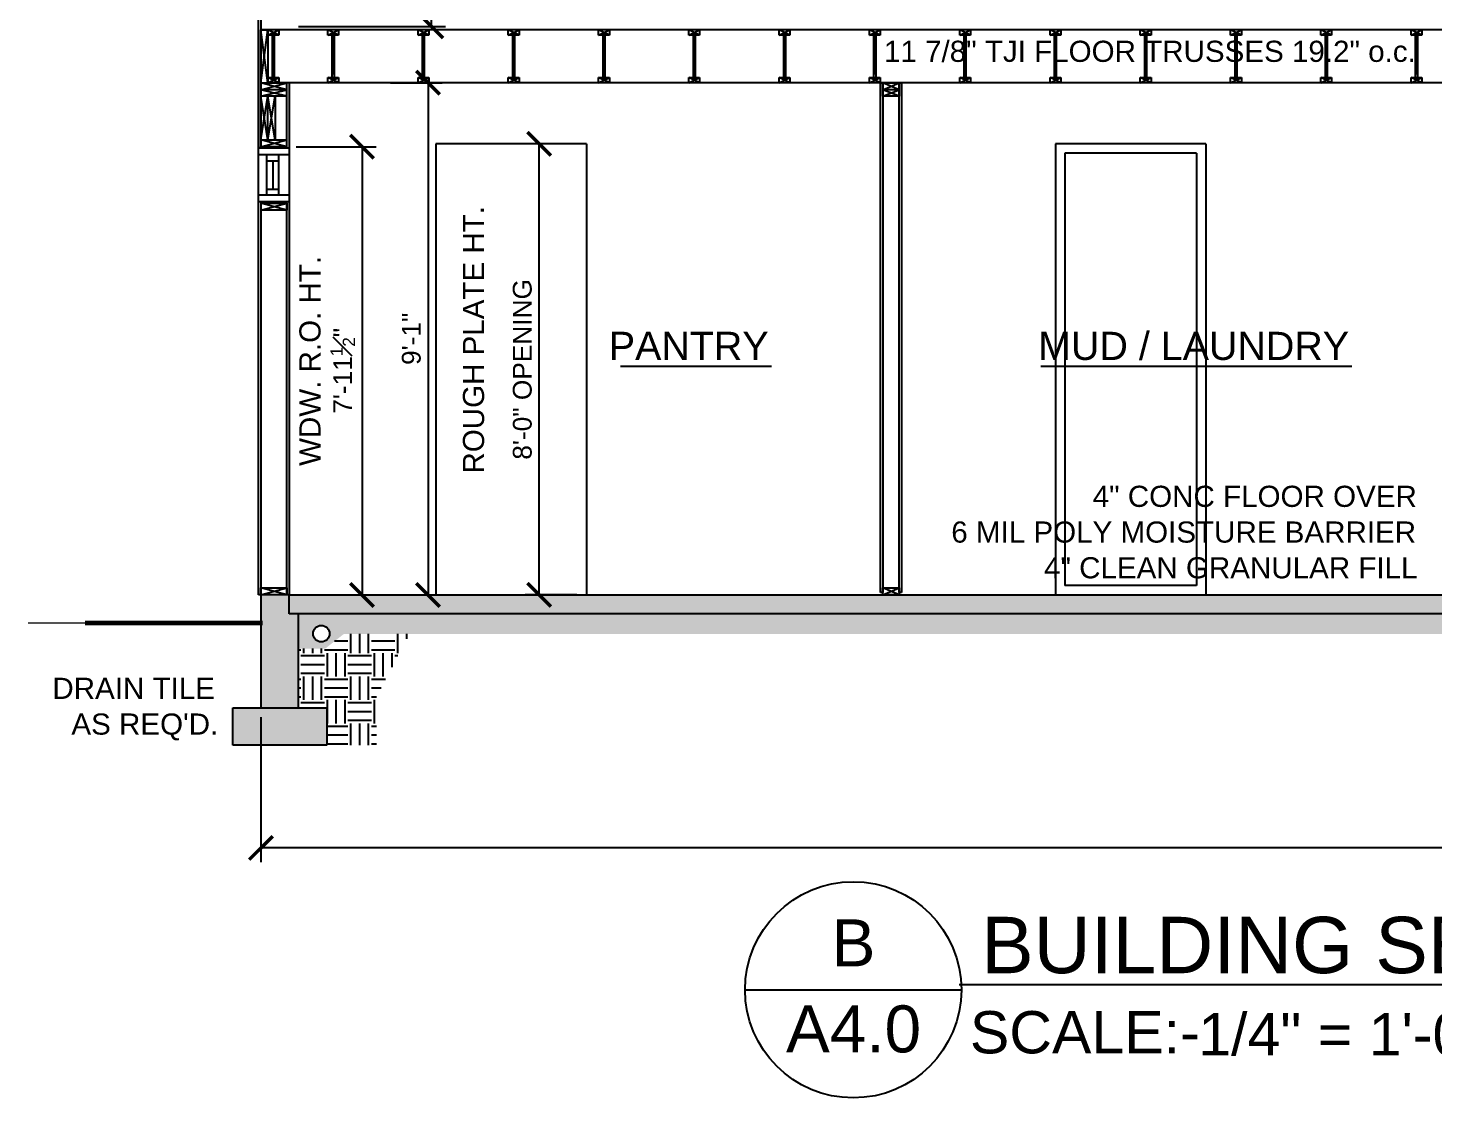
# Model space of a CAD drawing. Header units: inches. Extents: x -28708 to -16583, y 64755 to 66587.
# Drawn here: x -19262.2 to -18963.3, y 64755.3 to 64983 of the extents above; entities that cross this region are included whole.
import ezdxf
from ezdxf.enums import TextEntityAlignment as Align

# ---------------------------------------------------------------- set-up
doc = ezdxf.new("R2010")
doc.units = ezdxf.units.IN
doc.header["$LTSCALE"] = 20
doc.header["$MEASUREMENT"] = 0
doc.linetypes.add('HIDDEN', pattern=[0.375, 0.25, -0.125])
doc.linetypes.add('Solid', pattern=[0])
for name, color, linetype in [('BLOCKING', 2, 'Continuous'), ('BYOTHERS', 1, 'Continuous'), ('CALLOUTS', 4, 'Continuous'), ('DIM', 2, 'Continuous'), ('DOOR', 3, 'Continuous'), ('FOOTING', 5, 'Continuous'), ('GRADE LEVEL', 7, 'Continuous'), ('HATCH', 9, 'Continuous'), ('OPENINGS', 1, 'HIDDEN'), ('SLAB', 5, 'Continuous'), ('STEEL BEAMS', 5, 'Continuous'), ('TEXT', 3, 'Continuous'), ('WALL SECTION', 5, 'Continuous'), ('WINDOW', 2, 'Continuous')]:
    doc.layers.add(name, color=color, linetype=linetype)
doc.layers.add('SPSHAPE_OUTLINE', color=7, linetype='Continuous', lineweight=0)
doc.styles.add('0.25 INCH', font='arial.ttf', dxfattribs={"height": 4})
doc.styles.add('Arial', font='arial.ttf')
doc.dimstyles.new('0.25 INCH', dxfattribs={"dimtxt": 4, "dimasz": 5, "dimexe": 3, "dimexo": 2, "dimgap": 1.5, "dimtad": 1, "dimdec": 3, "dimzin": 3, "dimdsep": 46, "dimlunit": 4, "dimtxsty": '0.25 INCH', "dimblk": 'ARCHTICK', "dimcen": 0.09, "dimclrd": 95, "dimclre": 8, "dimclrt": 30, "dimadec": 0, "dimazin": 0, "dimtfac": 0.65, "dimtdec": 3, "dimtofl": 0, "dimtmove": 2, "dimatfit": 3, "dimfxl": 0.18, "dimfrac": 1, "dimtolj": 1, "dimtzin": 0, "dimlwd": -1, "dimlwe": -1, "dimarcsym": 0})
pattern_1 = [(5, (282.15, 0), (4.6280708, -5.51552), [0.75, -8.25]), (310, (282.15, 0), (4.3376815, 6.2999217), [0.6, -6.6]), (55.451445, (282.5354, -0.4596), (8.9657522, 0.7844017), [0.6374019, -7.0114211]), (1.1842, (283.564, 1.414), (6.3761377, -8.71693), [1.125, -12.375]), (51.635645, (284.095, 0.688), (13.4971167, 0.2790008), [0.9561029, -10.51713]), (306.1842, (283.564, 1.414), (13.4971167, 0.2790007), [0.9, -9.9]), (336, (283.9175, 0.3536), (1.37382476, -7.0677157), [0.75, -8.25]), (281, (283.9175, 0.3536), (6.84808435, 3.4070859), [0.6, -6.6]), (26.451445, (284.032, -0.2354), (8.2219091, -3.6606297), [0.6374019, -7.0114211]), (352.5, (282.1498, 0), (2.43989818, 2.26793185), [0, -6.52, 0, -6.7, 0, -6.625]), (322.5, (282.1498, 0), (4.6490945, 0.92872942), [0, -3.82, 0, -6.37, 0, -2.525]), (282.5, (280.573, 1.5768), (3.61520762, -3.93418167), [0, -2.5, 0, -7.8, 0, -10.35]), (272.5, (279.866, 2.284), (4.83159807, -3.41589983), [0, -3.25, 0, -5.18, 0, -7.35])]

# ---------------------------------------------------------------- blocks, each defined once
blk = doc.blocks.new('_ArchTick')
at = {"color": 0, "linetype": 'ByBlock', "const_width": 0.15}
blk.add_lwpolyline([(-0.5, -0.5), (0.5, 0.5)], dxfattribs=at)
blk = doc.blocks.new('*D616')
at = {"layer": 'DEFPOINTS', "color": 0, "linetype": 'ByBlock', "lineweight": -2, "transparency": 16777216}
for p in [(-19206.72, 65080.37), (-19176.45, 65080.37), (-19206.72, 64983.37)]:
    blk.add_point(p, dxfattribs=at)
at = {"layer": 'DIM', "color": 8, "transparency": 16777216}
for p, q in [((-19204.72, 65080.37), (-19173.45, 65080.37)), ((-19204.72, 64983.37), (-19173.45, 64983.37))]:
    blk.add_line(p, q, dxfattribs=at)
at = {"layer": 'DIM', "color": 95, "transparency": 16777216}
blk.add_line((-19176.45, 64983.37), (-19176.45, 65080.37), dxfattribs=at)
at = {"layer": 'DIM', "color": 95, "linetype": 'ByBlock', "transparency": 16777216, "xscale": 5, "yscale": 5, "zscale": 5}
for p, rotation in [((-19176.45, 65080.37), 90), ((-19176.45, 64983.37), 270)]:
    blk.add_blockref('_ArchTick', p, dxfattribs=dict(at, rotation=rotation))
at = {"layer": 'DIM', "color": 30, "linetype": 'ByBlock', "lineweight": -2, "transparency": 16777216, "insert": (-19179.99, 65031.87), "char_height": 4, "attachment_point": 5, "rotation": 90, "style": '0.25 INCH'}
blk.add_mtext('\\A1;8\'-1"', dxfattribs=at)
blk = doc.blocks.new('*D617')
at = {"layer": 'DEFPOINTS', "color": 0, "linetype": 'ByBlock', "lineweight": -2, "transparency": 16777216}
for p in [(-19187.14, 64971.37), (-19187.14, 64862.37), (-19177.18, 64862.37)]:
    blk.add_point(p, dxfattribs=at)
at = {"layer": 'DIM', "color": 8, "transparency": 16777216}
for p, q in [((-19185.14, 64971.37), (-19174.18, 64971.37)), ((-19185.14, 64862.37), (-19174.18, 64862.37))]:
    blk.add_line(p, q, dxfattribs=at)
at = {"layer": 'DIM', "color": 95, "transparency": 16777216}
blk.add_line((-19177.18, 64971.37), (-19177.18, 64862.37), dxfattribs=at)
at = {"layer": 'DIM', "color": 95, "linetype": 'ByBlock', "transparency": 16777216, "xscale": 5, "yscale": 5, "zscale": 5}
for p, rotation in [((-19177.18, 64971.37), 90), ((-19177.18, 64862.37), 270)]:
    blk.add_blockref('_ArchTick', p, dxfattribs=dict(at, rotation=rotation))
at = {"layer": 'DIM', "color": 30, "linetype": 'ByBlock', "lineweight": -2, "transparency": 16777216, "insert": (-19180.72, 64916.87), "char_height": 4, "attachment_point": 5, "rotation": 90, "style": '0.25 INCH'}
blk.add_mtext('\\A1;9\'-1"', dxfattribs=at)
blk = doc.blocks.new('*D618')
at = {"layer": 'DEFPOINTS', "color": 0, "linetype": 'ByBlock', "lineweight": -2, "transparency": 16777216}
for p in [(-19207.22, 64957.75), (-19207.22, 64862.37), (-19191.21, 64862.37)]:
    blk.add_point(p, dxfattribs=at)
at = {"layer": 'DIM', "color": 8, "transparency": 16777216}
for p, q in [((-19205.22, 64957.75), (-19188.21, 64957.75)), ((-19205.22, 64862.37), (-19188.21, 64862.37))]:
    blk.add_line(p, q, dxfattribs=at)
at = {"layer": 'DIM', "color": 95, "transparency": 16777216}
blk.add_line((-19191.21, 64957.75), (-19191.21, 64862.37), dxfattribs=at)
at = {"layer": 'DIM', "color": 95, "linetype": 'ByBlock', "transparency": 16777216, "xscale": 5, "yscale": 5, "zscale": 5}
for p, rotation in [((-19191.21, 64957.75), 90), ((-19191.21, 64862.37), 270)]:
    blk.add_blockref('_ArchTick', p, dxfattribs=dict(at, rotation=rotation))
at = {"layer": 'DIM', "color": 30, "linetype": 'ByBlock', "lineweight": -2, "transparency": 16777216, "insert": (-19195.32, 64910.06), "char_height": 4, "attachment_point": 5, "rotation": 90, "style": '0.25 INCH'}
blk.add_mtext('\\A1;7\'-11{\\H0.65x;\\S1#2;}"', dxfattribs=at)
blk = doc.blocks.new('*D625')
at = {"layer": 'DEFPOINTS', "color": 0, "linetype": 'ByBlock', "lineweight": -2, "transparency": 16777216}
for p in [(-19212.72, 64838.37), (-18618.72, 64838.37), (-19212.72, 64808.52)]:
    blk.add_point(p, dxfattribs=at)
at = {"layer": 'DIM', "color": 8, "transparency": 16777216}
for p, q in [((-19212.72, 64836.37), (-19212.72, 64805.52)), ((-18618.72, 64836.37), (-18618.72, 64805.52))]:
    blk.add_line(p, q, dxfattribs=at)
at = {"layer": 'DIM', "color": 95, "transparency": 16777216}
blk.add_line((-18618.72, 64808.52), (-19212.72, 64808.52), dxfattribs=at)
at = {"layer": 'DIM', "color": 95, "linetype": 'ByBlock', "transparency": 16777216, "xscale": 5, "yscale": 5, "zscale": 5, "rotation": 180}
blk.add_blockref('_ArchTick', (-19212.72, 64808.52), dxfattribs=at)
at = {"layer": 'DIM', "color": 95, "linetype": 'ByBlock', "transparency": 16777216, "xscale": 5, "yscale": 5, "zscale": 5}
blk.add_blockref('_ArchTick', (-18618.72, 64808.52), dxfattribs=at)
at = {"layer": 'DIM', "color": 30, "linetype": 'ByBlock', "lineweight": -2, "transparency": 16777216, "insert": (-18915.72, 64812.07), "char_height": 4, "attachment_point": 5, "style": '0.25 INCH'}
blk.add_mtext('\\A1;49\'-6"', dxfattribs=at)
blk = doc.blocks.new('0.25 CALLOUT')
blk.add_line((-20.69, -1.02), (25.31, -1.02))
blk.add_circle((2.31, -1.02), 23)
at = {"ltscale": 24, "insert": (27.12, -5.55), "char_height": 9, "attachment_point": 1, "line_spacing_factor": 0.85, "style": '0.25 INCH'}
blk.add_mtext('SCALE:-', dxfattribs=at)
at = {"style": '0.25 INCH'}
for tag, p, height in [('SEC.NO', (-9.66, 2.73), 9), ('DWG.TITLE', (20.15, 1.93), 7.5), ('SH.NO', (-10.52, -14.66), 9), ('SCALE', (93.69, -12.79), 9)]:
    blk.add_attdef(tag, p, '', height=height, dxfattribs=at)
blk = doc.blocks.new('*D671')
at = {"layer": 'DEFPOINTS', "color": 0, "linetype": 'ByBlock', "lineweight": -2, "transparency": 16777216}
for p in [(-19153.54, 64958.37), (-19143.5, 64958.37), (-19143.5, 64862.37)]:
    blk.add_point(p, dxfattribs=at)
at = {"layer": 'DIM', "color": 8, "transparency": 16777216}
for p, q in [((-19145.5, 64958.37), (-19156.54, 64958.37)), ((-19145.5, 64862.37), (-19156.54, 64862.37))]:
    blk.add_line(p, q, dxfattribs=at)
at = {"layer": 'DIM', "color": 95, "transparency": 16777216}
blk.add_line((-19153.54, 64862.37), (-19153.54, 64958.37), dxfattribs=at)
at = {"layer": 'DIM', "color": 95, "linetype": 'ByBlock', "transparency": 16777216, "xscale": 5, "yscale": 5, "zscale": 5}
for p, rotation in [((-19153.54, 64958.37), 90), ((-19153.54, 64862.37), 270)]:
    blk.add_blockref('_ArchTick', p, dxfattribs=dict(at, rotation=rotation))
at = {"layer": 'DIM', "color": 30, "linetype": 'ByBlock', "lineweight": -2, "transparency": 16777216, "insert": (-19157.11, 64910.37), "char_height": 4, "attachment_point": 5, "rotation": 90, "style": '0.25 INCH'}
blk.add_mtext('\\A1;8\'-0" OPENING', dxfattribs=at)

msp = doc.modelspace()

# ---------------------------------------------------------------- hatches: boundary and pattern name
at = {"layer": 'HATCH', "linetype": 'ByBlock', "lineweight": -2}
h = msp.add_hatch(dxfattribs=at)
h.set_pattern_fill('AR-CONC', color=256, angle=315)
h.set_pattern_definition(pattern_1)
h.paths.add_polyline_path([(-18626.7162, 64858.3704), (-18624.7162, 64858.3704), (-18624.7162, 64862.3704), (-18624.2162, 64862.3704), (-18618.7162, 64862.3704), (-18618.7162, 64838.3704), (-18626.7162, 64838.3704)])
h.paths.add_polyline_path([(-18632.7162, 64838.3704), (-18612.7162, 64838.3704), (-18612.7162, 64830.3704), (-18632.7162, 64830.3704)])
h.paths.add_polyline_path([(-19218.7162, 64838.3704), (-19204.7162, 64838.3704), (-19198.7162, 64838.3704), (-19198.7162, 64830.3704), (-19218.7162, 64830.3704)])
h.paths.add_polyline_path([(-19212.7162, 64862.3704), (-19207.2162, 64862.3704), (-19207.216, 64862.3704), (-19206.7162, 64862.3709), (-19206.7162, 64858.8202), (-19206.7162, 64858.3704), (-19204.7162, 64858.3704), (-19204.7162, 64838.3704), (-19212.7162, 64838.3704)])
h = msp.add_hatch(dxfattribs=at)
h.set_pattern_fill('AR-CONC', color=256, angle=315)
h.set_pattern_definition(pattern_1)
h.paths.add_polyline_path([(-19206.7162, 64862.3704), (-18624.7162, 64862.3704), (-18624.7162, 64858.8202), (-18624.7162, 64858.3704), (-18626.7162, 64858.3704), (-19206.7162, 64858.3704)])
h = msp.add_hatch(dxfattribs=at)
h.set_pattern_fill('STONES', color=256, scale=5, angle=90)
h.set_pattern_definition([(90, (282.15, 3.5), (-5, 3e-16), [0.25, -0.75, 0.25, -3.75]), (90, (281.65, 4.75), (-5, 3e-16), [0.25, -4.75]), (90, (281.15, 2.25), (-5, 3e-16), [0.5, -4.5]), (90, (280.9, 1), (-5, 3e-16), [0.75, -4.25]), (90, (280.65, 3.5), (-5, 3e-16), [0.5, -0.5, 0.75, -3.25]), (90, (279.9, 3.25), (-5, 3e-16), [0.75, -4.25]), (90, (279.65, 2), (-5, 3e-16), [0.75, -1.75, 0.75, -1.75]), (90, (278.9, 1), (-5, 3e-16), [0.75, -0.25, 0.25, -3.75]), (90, (278.4, 4.25), (-5, 3e-16), [0.25, -4.75]), (90, (277.9, 3.25), (-5, 3e-16), [0.5, -4.5]), (180, (277.65, 3e-16), (-6e-16, -5), [0.5, -4.5]), (180, (281.15, 0.5), (-6e-16, -5), [0.25, -0.5, 0.75, -3.5]), (180, (280.65, 1.75), (-6e-16, -5), [1, -0.25, 0.25, -3.5]), (180, (279.4, 2.5), (-6e-16, -5), [0.75, -4.25]), (180, (281.65, 2.75), (-6e-16, -5), [0.5, -4.5]), (180, (277.65, 3), (-6e-16, -5), [0.5, -4.5]), (180, (280.65, 3.25), (-6e-16, -5), [0.5, -2.5, 0.25, -1.75]), (180, (278.15, 4), (-6e-16, -5), [0.25, -0.25, 0.25, -4.25]), (180, (280.4, 4.25), (-6e-16, -5), [0.5, -0.75, 0.5, -3.25]), (180, (281.65, 4.5), (-6e-16, -5), [0.5, -4.5]), (135, (281.6498, 0.25), (-5, 3e-16), [0.707105, -1.4142135, 1.06066, -3.88908931]), (135, (281.6498, 3e-17), (-5, 3e-16), [0.70710678, -6.36396103]), (135, (281.1498, 2.75), (-5, 3e-16), [0.70710678, -6.36396103]), (135, (278.6498, 2.25), (-5, 3e-16), [0.70710678, -6.36396103]), (135, (281.1498, 4.5), (-5, 3e-16), [0.70710678, -6.36396103]), (135, (280.6498, 0.25), (-5, 3e-16), [0.3535534, -6.71751442]), (135, (279.1498, 0.75), (-5, 3e-16), [0.3535534, -6.71751442]), (135, (280.8998, 1.25), (-5, 3e-16), [0.3535534, -6.71751442]), (135, (279.1498, 1.75), (-5, 3e-16), [0.3535534, -6.71751442]), (135, (280.1498, 3.25), (-5, 3e-16), [0.3535534, -6.71751442]), (135, (277.3998, 3.25), (-5, 3e-16), [0.3535534, -6.71751442]), (135, (277.8998, 3.75), (-5, 3e-16), [0.3535534, -6.71751442]), (135, (280.6498, 4), (-5, 3e-16), [0.3535534, -6.71751442]), (135, (281.8998, 4.25), (-5, 3e-16), [0.3535534, -6.71751442]), (135, (279.8998, 4.25), (-5, 3e-16), [0.3535534, -6.71751442]), (135, (277.3998, 4.25), (-5, 3e-16), [0.3535534, -6.71751442]), (135, (278.3998, 4.5), (-5, 3e-16), [0.3535534, -6.71751442]), (225, (277.8998, 3.5), (-9e-16, -5), [0.3535534, -6.71751442]), (225, (277.3998, 4), (-9e-16, -5), [0.3535534, -6.71751442]), (225, (278.3998, 4.25), (-9e-16, -5), [0.3535534, -6.71751442]), (225, (277.3998, 5), (-9e-16, -5), [0.3535534, -6.71751442]), (225, (279.1498, 2.5), (-9e-16, -5), [0.3535534, -6.71751442]), (225, (279.6498, 2), (-9e-16, -5), [0.3535534, -6.71751442]), (225, (280.8998, 0.5), (-9e-16, -5), [0.3535534, -6.71751442]), (225, (280.8998, 1), (-9e-16, -5), [0.3535534, -6.71751442]), (225, (279.1498, 1.5), (-9e-16, -5), [0.3535534, -6.71751442]), (225, (279.8998, 0.5), (-9e-16, -5), [0.3535534, -6.71751442]), (225, (280.6498, 3.5), (-9e-16, -5), [0.3535534, -6.71751442]), (225, (280.1498, 4.25), (-9e-16, -5), [0.3535534, -6.71751442]), (225, (281.1498, 4.5), (-9e-16, -5), [0.3535534, -6.71751442]), (225, (280.6498, 4.5), (-9e-16, -5), [0.3535534, -6.71751442]), (225, (281.6498, 4.75), (-9e-16, -5), [0.3535534, -6.71751442]), (225, (278.6498, 0.75), (-9e-16, -5), [0.70710678, -6.36396103]), (225, (280.1498, 3.25), (-9e-16, -5), [0.70710678, -6.36396103]), (225, (281.8998, 3), (-9e-16, -5), [1.76776695, -5.30330086]), (116.5650512, (279.6498, 2e-16), (-2e-09, 5), [0.559, -10.6213399]), (116.5650512, (281.1498, 0.75), (-2e-09, 5), [0.559, -10.6213399]), (116.5650512, (278.8998, 1.75), (-2e-09, 5), [0.559, -10.6213399]), (116.5650512, (282.1498, 3.75), (-2e-09, 5), [0.559, -10.6213399]), (116.5650512, (280.8998, 3), (-2e-09, 5), [0.559, -10.6213399]), (116.5650512, (279.8998, 3.5), (-2e-09, 5), [0.559, -10.6213399]), (116.5650512, (278.1498, 2.75), (-2e-09, 5), [0.559, -10.6213399]), (116.5650512, (278.3998, 4.5), (-2e-09, 5), [0.559, -10.6213399]), (153.4349488, (279.6498, 0.5), (-5, 2e-09), [0.559, -10.6213399]), (153.4349488, (279.3998, 0.5), (-5, 2e-09), [0.559, -10.6213399]), (153.4349488, (278.6498, 2.5), (-5, 2e-09), [1.118, -10.0623399]), (153.4349488, (278.8998, 4.25), (-5, 2e-09), [0.559, -10.6213399]), (153.4349488, (279.6498, 4), (-5, 2e-09), [0.559, -10.6213399]), (153.4349488, (280.6498, 1.5), (-5, 2e-09), [0.559, -10.6213399]), (153.4349488, (277.8998, 4), (-5, 2e-09), [0.559, -10.6213399]), (153.4349488, (278.1498, 4.75), (-5, 2e-09), [0.559, -10.6213399]), (206.5650512, (278.1498, 0.25), (-5, -2e-09), [0.559, -10.6213399]), (206.5650512, (282.1498, 3), (-5, -2e-09), [0.559, -10.6213399]), (206.5650512, (278.8998, 0.75), (-5, -2e-09), [0.559, -10.6213399]), (206.5650512, (279.3998, 4.5), (-5, -2e-09), [0.559, -10.6213399]), (206.5650512, (279.6498, 2.75), (-5, -2e-09), [0.559, -10.6213399]), (206.5650512, (278.6498, 4.25), (-5, -2e-09), [0.559, -10.6213399]), (206.5650512, (279.6498, 1.75), (-5, -2e-09), [0.559, -10.6213399]), (206.5650512, (280.6498, 0.75), (-5, -2e-09), [0.559, -10.6213399]), (243.4349488, (278.3998, 0.5), (-2e-09, -5), [0.559, -10.6213399]), (243.4349488, (281.1498, 2.25), (-2e-09, -5), [0.559, -10.6213399]), (243.4349488, (278.8998, 1.25), (-2e-09, -5), [0.559, -10.6213399]), (243.4349488, (280.8998, 4.25), (-2e-09, -5), [0.559, -10.6213399]), (243.4349488, (282.1498, 3.5), (-2e-09, -5), [0.559, -10.6213399]), (243.4349488, (278.1498, 4), (-2e-09, -5), [0.559, -10.6213399]), (243.4349488, (279.8998, 3.25), (-2e-09, -5), [0.559, -10.6213399]), (243.4349488, (278.3998, 0.5), (-2e-09, -5), [0.559, -10.6213399]), (243.4349488, (279.6498, 5), (-2e-09, -5), [0.559, -10.6213399]), (333.4349488, (281.6498, 0.25), (5, -2e-09), [0.559, -10.6213399])])
h.paths.add_polyline_path([(-19204.7162, 64858.3704), (-18626.7162, 64858.3704), (-18626.7162, 64850.947), (-18632.3932, 64850.947), (-18636.3565, 64854.0574), (-19195.0759, 64854.0574), (-19199.0392, 64850.947), (-19204.7162, 64850.947)])
h.paths.add_polyline_path([(-18629.8102, 64854.1204, 1), (-18633.3102, 64854.1204, 1)], flags=16)
h.paths.add_polyline_path([(-19201.6222, 64854.1204, 1), (-19198.1222, 64854.1204, 1)], flags=16)
h = msp.add_hatch(dxfattribs=at)
h.set_pattern_fill('EARTH', color=256, scale=20, angle=90)
h.set_pattern_definition([(90, (330.1626, 0), (-5, 5), [5, -5]), (90, (328.2876, 1e-16), (-5, 5), [5, -5]), (90, (326.4126, 2e-16), (-5, 5), [5, -5]), (180, (325.7876, 0.625), (-5, -5), [5, -5]), (180, (325.7876, 2.5), (-5, -5), [5, -5]), (180, (325.7876, 4.375), (-5, -5), [5, -5])])
h.paths.add_polyline_path([(-19181.1762, 64854.0574), (-19195.0759, 64854.0574), (-19199.0392, 64850.947), (-19204.7162, 64850.947), (-19204.7162, 64838.3704), (-19198.7162, 64838.3704), (-19198.7162, 64830.3704), (-19188.1371, 64830.3704), (-19188.1371, 64840.6366)])

# ---------------------------------------------------------------- linework, layer by layer
at = {"layer": 'BLOCKING', "linetype": 'Solid'}
for p, q in [((-19212.716, 64971.3704), (-19212.716, 64982.6204)), ((-19212.716, 64982.6204), (-19211.216, 64982.6204)), ((-19211.216, 64971.3704), (-19212.716, 64982.6204)), ((-19212.716, 64971.3704), (-19211.216, 64982.6204)), ((-19211.216, 64982.6204), (-19211.216, 64971.3704)), ((-19212.7162, 64957.7454), (-19212.7162, 64971.3704)), ((-19207.2162, 64969.8704), (-19212.7162, 64971.3704)), ((-19212.7162, 64971.3704), (-19207.2162, 64971.3704)), ((-19212.7162, 64969.8704), (-19207.2162, 64971.3704)), ((-19207.2162, 64957.4954), (-19207.2162, 64971.3704)), ((-19206.7162, 64971.3704), (-19206.7162, 64957.4954)), ((-19080.9662, 64971.3704), (-19076.4662, 64971.3704)), ((-19080.4662, 64968.4954), (-19080.4662, 64971.3704)), ((-19076.9662, 64969.8704), (-19080.4662, 64971.3704)), ((-19080.4662, 64969.8704), (-19076.9662, 64971.3704)), ((-19076.9662, 64971.3704), (-19076.9662, 64968.4954)), ((-19212.7162, 64968.4954), (-19207.2162, 64969.8704)), ((-19207.2162, 64968.4954), (-19212.7162, 64969.8704)), ((-19207.2162, 64969.8704), (-19212.7162, 64969.8704)), ((-19211.2162, 64959.2454), (-19212.7162, 64968.4954)), ((-19212.7162, 64959.2454), (-19211.2162, 64968.4954)), ((-19207.2162, 64968.4954), (-19212.7162, 64968.4954)), ((-19211.2162, 64959.2454), (-19211.2162, 64968.4954)), ((-19209.7162, 64959.2454), (-19211.2162, 64968.4954)), ((-19211.2162, 64959.2454), (-19209.7162, 64968.4954)), ((-19209.7162, 64968.4954), (-19209.7162, 64959.2454)), ((-19076.9662, 64968.4954), (-19080.4662, 64969.8704)), ((-19080.4662, 64968.4954), (-19076.9662, 64969.8704)), ((-19076.9662, 64969.8704), (-19080.4662, 64969.8704)), ((-19076.9662, 64968.4954), (-19080.4662, 64968.4954)), ((-19212.7162, 64959.2454), (-19207.2162, 64959.2454)), ((-19207.2162, 64957.7454), (-19212.7162, 64959.2454)), ((-19212.7162, 64957.7454), (-19207.2162, 64959.2454)), ((-19212.7162, 64957.4957), (-19213.2162, 64957.4957)), ((-19213.2162, 64957.4954), (-19206.7162, 64957.4954)), ((-19207.2162, 64957.7454), (-19212.7162, 64957.7454)), ((-19207.2162, 64944.2454), (-19212.7162, 64945.7454)), ((-19212.7162, 64944.2454), (-19207.2162, 64945.7454)), ((-19212.7162, 64945.7454), (-19212.7162, 64944.2454)), ((-19207.2162, 64944.2454), (-19212.7162, 64944.2454)), ((-19207.2162, 64945.7454), (-19207.2162, 64944.2454)), ((-19212.7162, 64862.3704), (-19212.7162, 64863.8704)), ((-19212.7162, 64863.8704), (-19207.2162, 64863.8704)), ((-19207.2162, 64862.3704), (-19212.7162, 64863.8704)), ((-19212.7162, 64862.3704), (-19207.2162, 64863.8704)), ((-19207.2162, 64863.8704), (-19207.2162, 64862.3704)), ((-19080.4662, 64862.3704), (-19080.4662, 64863.8704)), ((-19080.4662, 64863.8704), (-19076.9662, 64863.8704)), ((-19076.9662, 64862.3704), (-19080.4662, 64863.8704)), ((-19080.4662, 64862.3704), (-19076.9662, 64863.8704)), ((-19076.9662, 64863.8704), (-19076.9662, 64862.3704)), ((-19207.216, 64862.3704), (-19213.2162, 64862.3704)), ((-19076.9662, 64862.3704), (-19080.4662, 64862.3704))]:
    msp.add_line(p, q, dxfattribs=at)
at = {"layer": 'BYOTHERS', "linetype": 'Solid'}
msp.add_circle((-19199.8722, 64854.1204), 1.75, dxfattribs=at)
at = {"layer": 'DOOR', "linetype": 'ByBlock', "lineweight": -2}
for p, q in [((-19043.7475, 64958.3704), (-19043.7475, 64862.3704)), ((-19011.7475, 64958.3704), (-19043.7475, 64958.3704)), ((-19013.7475, 64956.3704), (-19041.7475, 64956.3704)), ((-19041.7475, 64956.3704), (-19041.7475, 64864.3704)), ((-19013.7475, 64956.3704), (-19013.7475, 64864.3704)), ((-19011.7475, 64958.3704), (-19011.7475, 64862.3704)), ((-19013.7475, 64864.3704), (-19041.7475, 64864.3704))]:
    msp.add_line(p, q, dxfattribs=at)
at = {"layer": 'FOOTING'}
for p, q in [((-19212.7162, 64862.3704), (-19212.7162, 64838.3704)), ((-19204.7162, 64838.3704), (-19204.7162, 64858.3704)), ((-19218.7162, 64830.3704), (-19218.7162, 64838.3704)), ((-19218.7162, 64838.3704), (-19198.7162, 64838.3704)), ((-19198.7162, 64838.3704), (-19198.7162, 64830.3704)), ((-19198.7162, 64830.3704), (-19218.7162, 64830.3704))]:
    msp.add_line(p, q, dxfattribs=at)
at = {"layer": 'GRADE LEVEL', "linetype": 'ByBlock', "lineweight": -2, "const_width": 1}
msp.add_lwpolyline([(-19250.1533, 64856.3704), (-19212.3222, 64856.3704)], dxfattribs=at)
at = {"layer": 'OPENINGS', "linetype": 'ByBlock', "lineweight": -2}
for p, q in [((-19175.4975, 64958.3704), (-19175.4975, 64862.3704)), ((-19143.4975, 64958.3704), (-19175.4975, 64958.3704)), ((-19143.4975, 64958.3704), (-19143.4975, 64862.3704))]:
    msp.add_line(p, q, dxfattribs=at)
at = {"layer": 'SLAB', "linetype": 'Solid'}
for p, q in [((-19206.7162, 64858.3704), (-19206.7162, 64862.3704)), ((-19206.7162, 64862.3704), (-18624.7162, 64862.3704)), ((-18624.7162, 64858.3704), (-19206.7162, 64858.3704))]:
    msp.add_line(p, q, dxfattribs=at)
at = {"layer": 'SPSHAPE_OUTLINE', "color": 1, "linetype": 'Solid', "true_color": 0xff0000}
for p, q in [((-19212.7162, 64982.6204), (-19212.7162, 64983.3704)), ((-19207.2162, 64971.3704), (-19206.7162, 64971.3704))]:
    msp.add_line(p, q, dxfattribs=at)
at = {"layer": 'SPSHAPE_OUTLINE', "color": 136, "linetype": 'Solid', "true_color": 0x008080}
msp.add_line((-19211.216, 64971.3704), (-19211.216, 64982.6204), dxfattribs=at)
at = {"layer": 'SPSHAPE_OUTLINE', "color": 96, "linetype": 'Solid', "true_color": 0x008000}
msp.add_line((-19212.7162, 64856.3704), (-19262.2265, 64856.3704), dxfattribs=at)
at = {"layer": 'STEEL BEAMS', "color": 4, "linetype": 'Solid'}
for p, q in [((-18878.9665, 64982.6204), (-19212.7162, 64982.6204)), ((-19211.216, 64981.4954), (-19211.216, 64982.6204)), ((-19208.9266, 64981.4954), (-19211.216, 64982.6204)), ((-19211.216, 64981.4954), (-19208.9266, 64982.6204)), ((-19208.9266, 64982.6204), (-19208.9266, 64981.4954)), ((-19198.4997, 64981.4954), (-19198.4997, 64982.6204)), ((-19196.2103, 64981.4954), (-19198.4997, 64982.6204)), ((-19198.4997, 64981.4954), (-19196.2103, 64982.6204)), ((-19196.2103, 64982.6204), (-19196.2103, 64981.4954)), ((-19179.2999, 64981.4954), (-19179.2999, 64982.6204)), ((-19177.0105, 64981.4954), (-19179.2999, 64982.6204)), ((-19179.2999, 64981.4954), (-19177.0105, 64982.6204)), ((-19177.0105, 64982.6204), (-19177.0105, 64981.4954)), ((-19160.1001, 64981.4954), (-19160.1001, 64982.6204)), ((-19157.8107, 64981.4954), (-19160.1001, 64982.6204)), ((-19160.1001, 64981.4954), (-19157.8107, 64982.6204)), ((-19157.8107, 64982.6204), (-19157.8107, 64981.4954)), ((-19140.9003, 64981.4954), (-19140.9003, 64982.6204)), ((-19138.6109, 64981.4954), (-19140.9003, 64982.6204)), ((-19140.9003, 64981.4954), (-19138.6109, 64982.6204)), ((-19138.6109, 64982.6204), (-19138.6109, 64981.4954)), ((-19121.7005, 64981.4954), (-19121.7005, 64982.6204)), ((-19119.4111, 64981.4954), (-19121.7005, 64982.6204)), ((-19121.7005, 64981.4954), (-19119.4111, 64982.6204)), ((-19119.4111, 64982.6204), (-19119.4111, 64981.4954)), ((-19102.5007, 64981.4954), (-19102.5007, 64982.6204)), ((-19100.2113, 64981.4954), (-19102.5007, 64982.6204)), ((-19102.5007, 64981.4954), (-19100.2113, 64982.6204)), ((-19100.2113, 64982.6204), (-19100.2113, 64981.4954)), ((-19083.3009, 64981.4954), (-19083.3009, 64982.6204)), ((-19081.0115, 64981.4954), (-19083.3009, 64982.6204)), ((-19083.3009, 64981.4954), (-19081.0115, 64982.6204)), ((-19081.0115, 64982.6204), (-19081.0115, 64981.4954)), ((-19064.1011, 64981.4954), (-19064.1011, 64982.6204)), ((-19061.8117, 64981.4954), (-19064.1011, 64982.6204)), ((-19064.1011, 64981.4954), (-19061.8117, 64982.6204)), ((-19061.8117, 64982.6204), (-19061.8117, 64981.4954)), ((-19044.9012, 64981.4954), (-19044.9012, 64982.6204)), ((-19042.6119, 64981.4954), (-19044.9012, 64982.6204)), ((-19044.9012, 64981.4954), (-19042.6119, 64982.6204)), ((-19042.6119, 64982.6204), (-19042.6119, 64981.4954)), ((-19025.7014, 64981.4954), (-19025.7014, 64982.6204)), ((-19023.4121, 64981.4954), (-19025.7014, 64982.6204)), ((-19025.7014, 64981.4954), (-19023.4121, 64982.6204)), ((-19023.4121, 64982.6204), (-19023.4121, 64981.4954)), ((-19006.5016, 64981.4954), (-19006.5016, 64982.6204)), ((-19004.2123, 64981.4954), (-19006.5016, 64982.6204)), ((-19006.5016, 64981.4954), (-19004.2123, 64982.6204)), ((-19004.2123, 64982.6204), (-19004.2123, 64981.4954)), ((-18987.3018, 64981.4954), (-18987.3018, 64982.6204)), ((-18985.0125, 64981.4954), (-18987.3018, 64982.6204)), ((-18987.3018, 64981.4954), (-18985.0125, 64982.6204)), ((-18985.0125, 64982.6204), (-18985.0125, 64981.4954)), ((-18968.102, 64981.4954), (-18968.102, 64982.6204)), ((-18965.8127, 64981.4954), (-18968.102, 64982.6204)), ((-18968.102, 64981.4954), (-18965.8127, 64982.6204)), ((-18965.8127, 64982.6204), (-18965.8127, 64981.4954)), ((-19208.9266, 64981.4954), (-19211.216, 64981.4954)), ((-19210.2569, 64972.2454), (-19210.2569, 64981.7454)), ((-19210.2569, 64981.7454), (-19209.8857, 64981.7454)), ((-19210.2569, 64972.2454), (-19209.8857, 64981.7454)), ((-19210.2569, 64981.7454), (-19209.8857, 64972.2454)), ((-19209.8857, 64981.7454), (-19209.8857, 64972.2454)), ((-19196.2103, 64981.4954), (-19198.4997, 64981.4954)), ((-19197.5406, 64972.2454), (-19197.5406, 64981.7454)), ((-19197.5406, 64981.7454), (-19197.1694, 64981.7454)), ((-19197.5406, 64972.2454), (-19197.1694, 64981.7454)), ((-19197.5406, 64981.7454), (-19197.1694, 64972.2454)), ((-19197.1694, 64981.7454), (-19197.1694, 64972.2454)), ((-19177.0105, 64981.4954), (-19179.2999, 64981.4954)), ((-19178.3408, 64972.2454), (-19178.3408, 64981.7454)), ((-19178.3408, 64981.7454), (-19177.9696, 64981.7454)), ((-19178.3408, 64972.2454), (-19177.9696, 64981.7454)), ((-19178.3408, 64981.7454), (-19177.9696, 64972.2454)), ((-19177.9696, 64981.7454), (-19177.9696, 64972.2454)), ((-19157.8107, 64981.4954), (-19160.1001, 64981.4954)), ((-19159.141, 64972.2454), (-19159.141, 64981.7454)), ((-19159.141, 64981.7454), (-19158.7698, 64981.7454)), ((-19159.141, 64972.2454), (-19158.7698, 64981.7454)), ((-19159.141, 64981.7454), (-19158.7698, 64972.2454)), ((-19158.7698, 64981.7454), (-19158.7698, 64972.2454)), ((-19138.6109, 64981.4954), (-19140.9003, 64981.4954)), ((-19139.9412, 64972.2454), (-19139.9412, 64981.7454)), ((-19139.9412, 64981.7454), (-19139.57, 64981.7454)), ((-19139.9412, 64972.2454), (-19139.57, 64981.7454)), ((-19139.9412, 64981.7454), (-19139.57, 64972.2454)), ((-19139.57, 64981.7454), (-19139.57, 64972.2454)), ((-19119.4111, 64981.4954), (-19121.7005, 64981.4954)), ((-19120.7414, 64972.2454), (-19120.7414, 64981.7454)), ((-19120.7414, 64981.7454), (-19120.3702, 64981.7454)), ((-19120.7414, 64972.2454), (-19120.3702, 64981.7454)), ((-19120.7414, 64981.7454), (-19120.3702, 64972.2454)), ((-19120.3702, 64981.7454), (-19120.3702, 64972.2454)), ((-19100.2113, 64981.4954), (-19102.5007, 64981.4954)), ((-19101.5416, 64972.2454), (-19101.5416, 64981.7454)), ((-19101.5416, 64981.7454), (-19101.1703, 64981.7454)), ((-19101.5416, 64972.2454), (-19101.1703, 64981.7454)), ((-19101.5416, 64981.7454), (-19101.1703, 64972.2454)), ((-19101.1703, 64981.7454), (-19101.1703, 64972.2454)), ((-19081.0115, 64981.4954), (-19083.3009, 64981.4954)), ((-19082.3418, 64972.2454), (-19082.3418, 64981.7454)), ((-19082.3418, 64981.7454), (-19081.9705, 64981.7454)), ((-19082.3418, 64972.2454), (-19081.9705, 64981.7454)), ((-19082.3418, 64981.7454), (-19081.9705, 64972.2454)), ((-19081.9705, 64981.7454), (-19081.9705, 64972.2454)), ((-19061.8117, 64981.4954), (-19064.1011, 64981.4954)), ((-19063.142, 64972.2454), (-19063.142, 64981.7454)), ((-19063.142, 64981.7454), (-19062.7707, 64981.7454)), ((-19063.142, 64972.2454), (-19062.7707, 64981.7454)), ((-19063.142, 64981.7454), (-19062.7707, 64972.2454)), ((-19062.7707, 64981.7454), (-19062.7707, 64972.2454)), ((-19042.6119, 64981.4954), (-19044.9012, 64981.4954)), ((-19043.9422, 64972.2454), (-19043.9422, 64981.7454)), ((-19043.9422, 64981.7454), (-19043.5709, 64981.7454)), ((-19043.9422, 64972.2454), (-19043.5709, 64981.7454)), ((-19043.9422, 64981.7454), (-19043.5709, 64972.2454)), ((-19043.5709, 64981.7454), (-19043.5709, 64972.2454)), ((-19023.4121, 64981.4954), (-19025.7014, 64981.4954)), ((-19024.7424, 64972.2454), (-19024.7424, 64981.7454)), ((-19024.7424, 64981.7454), (-19024.3711, 64981.7454)), ((-19024.7424, 64972.2454), (-19024.3711, 64981.7454)), ((-19024.7424, 64981.7454), (-19024.3711, 64972.2454)), ((-19024.3711, 64981.7454), (-19024.3711, 64972.2454)), ((-19004.2123, 64981.4954), (-19006.5016, 64981.4954)), ((-19005.5426, 64972.2454), (-19005.5426, 64981.7454)), ((-19005.5426, 64981.7454), (-19005.1713, 64981.7454)), ((-19005.5426, 64972.2454), (-19005.1713, 64981.7454)), ((-19005.5426, 64981.7454), (-19005.1713, 64972.2454)), ((-19005.1713, 64981.7454), (-19005.1713, 64972.2454)), ((-18985.0125, 64981.4954), (-18987.3018, 64981.4954)), ((-18986.3428, 64972.2454), (-18986.3428, 64981.7454)), ((-18986.3428, 64981.7454), (-18985.9715, 64981.7454)), ((-18986.3428, 64972.2454), (-18985.9715, 64981.7454)), ((-18986.3428, 64981.7454), (-18985.9715, 64972.2454)), ((-18985.9715, 64981.7454), (-18985.9715, 64972.2454)), ((-18965.8127, 64981.4954), (-18968.102, 64981.4954)), ((-18967.143, 64972.2454), (-18967.143, 64981.7454)), ((-18967.143, 64981.7454), (-18966.7717, 64981.7454)), ((-18967.143, 64972.2454), (-18966.7717, 64981.7454)), ((-18967.143, 64981.7454), (-18966.7717, 64972.2454)), ((-18966.7717, 64981.7454), (-18966.7717, 64972.2454)), ((-19211.216, 64971.3704), (-19211.216, 64972.4954)), ((-19211.216, 64972.4954), (-19208.9266, 64972.4954)), ((-19208.9266, 64971.3704), (-19211.216, 64972.4954)), ((-19211.216, 64971.3704), (-19208.9266, 64972.4954)), ((-18878.9665, 64971.3704), (-19211.216, 64971.3704)), ((-19209.8857, 64972.2454), (-19210.2569, 64972.2454)), ((-19208.9266, 64972.4954), (-19208.9266, 64971.3704)), ((-19198.4997, 64971.3704), (-19198.4997, 64972.4954)), ((-19198.4997, 64972.4954), (-19196.2103, 64972.4954)), ((-19196.2103, 64971.3704), (-19198.4997, 64972.4954)), ((-19198.4997, 64971.3704), (-19196.2103, 64972.4954)), ((-19197.1694, 64972.2454), (-19197.5406, 64972.2454)), ((-19196.2103, 64972.4954), (-19196.2103, 64971.3704)), ((-19179.2999, 64971.3704), (-19179.2999, 64972.4954)), ((-19179.2999, 64972.4954), (-19177.0105, 64972.4954)), ((-19177.0105, 64971.3704), (-19179.2999, 64972.4954)), ((-19179.2999, 64971.3704), (-19177.0105, 64972.4954)), ((-19177.9696, 64972.2454), (-19178.3408, 64972.2454)), ((-19177.0105, 64972.4954), (-19177.0105, 64971.3704)), ((-19160.1001, 64971.3704), (-19160.1001, 64972.4954)), ((-19160.1001, 64972.4954), (-19157.8107, 64972.4954)), ((-19157.8107, 64971.3704), (-19160.1001, 64972.4954)), ((-19160.1001, 64971.3704), (-19157.8107, 64972.4954)), ((-19158.7698, 64972.2454), (-19159.141, 64972.2454)), ((-19157.8107, 64972.4954), (-19157.8107, 64971.3704)), ((-19140.9003, 64971.3704), (-19140.9003, 64972.4954)), ((-19140.9003, 64972.4954), (-19138.6109, 64972.4954)), ((-19138.6109, 64971.3704), (-19140.9003, 64972.4954)), ((-19140.9003, 64971.3704), (-19138.6109, 64972.4954)), ((-19139.57, 64972.2454), (-19139.9412, 64972.2454)), ((-19138.6109, 64972.4954), (-19138.6109, 64971.3704)), ((-19121.7005, 64971.3704), (-19121.7005, 64972.4954)), ((-19121.7005, 64972.4954), (-19119.4111, 64972.4954)), ((-19119.4111, 64971.3704), (-19121.7005, 64972.4954)), ((-19121.7005, 64971.3704), (-19119.4111, 64972.4954)), ((-19120.3702, 64972.2454), (-19120.7414, 64972.2454)), ((-19119.4111, 64972.4954), (-19119.4111, 64971.3704)), ((-19102.5007, 64971.3704), (-19102.5007, 64972.4954)), ((-19102.5007, 64972.4954), (-19100.2113, 64972.4954)), ((-19100.2113, 64971.3704), (-19102.5007, 64972.4954)), ((-19102.5007, 64971.3704), (-19100.2113, 64972.4954)), ((-19101.1703, 64972.2454), (-19101.5416, 64972.2454)), ((-19100.2113, 64972.4954), (-19100.2113, 64971.3704)), ((-19083.3009, 64971.3704), (-19083.3009, 64972.4954)), ((-19083.3009, 64972.4954), (-19081.0115, 64972.4954)), ((-19081.0115, 64971.3704), (-19083.3009, 64972.4954)), ((-19083.3009, 64971.3704), (-19081.0115, 64972.4954)), ((-19081.9705, 64972.2454), (-19082.3418, 64972.2454)), ((-19081.0115, 64972.4954), (-19081.0115, 64971.3704)), ((-19064.1011, 64971.3704), (-19064.1011, 64972.4954)), ((-19064.1011, 64972.4954), (-19061.8117, 64972.4954)), ((-19061.8117, 64971.3704), (-19064.1011, 64972.4954)), ((-19064.1011, 64971.3704), (-19061.8117, 64972.4954)), ((-19062.7707, 64972.2454), (-19063.142, 64972.2454)), ((-19061.8117, 64972.4954), (-19061.8117, 64971.3704)), ((-19044.9012, 64971.3704), (-19044.9012, 64972.4954)), ((-19044.9012, 64972.4954), (-19042.6119, 64972.4954)), ((-19042.6119, 64971.3704), (-19044.9012, 64972.4954)), ((-19044.9012, 64971.3704), (-19042.6119, 64972.4954)), ((-19043.5709, 64972.2454), (-19043.9422, 64972.2454)), ((-19042.6119, 64972.4954), (-19042.6119, 64971.3704)), ((-19025.7014, 64971.3704), (-19025.7014, 64972.4954)), ((-19025.7014, 64972.4954), (-19023.4121, 64972.4954)), ((-19023.4121, 64971.3704), (-19025.7014, 64972.4954)), ((-19025.7014, 64971.3704), (-19023.4121, 64972.4954)), ((-19024.3711, 64972.2454), (-19024.7424, 64972.2454)), ((-19023.4121, 64972.4954), (-19023.4121, 64971.3704)), ((-19006.5016, 64971.3704), (-19006.5016, 64972.4954)), ((-19006.5016, 64972.4954), (-19004.2123, 64972.4954)), ((-19004.2123, 64971.3704), (-19006.5016, 64972.4954)), ((-19006.5016, 64971.3704), (-19004.2123, 64972.4954)), ((-19005.1713, 64972.2454), (-19005.5426, 64972.2454)), ((-19004.2123, 64972.4954), (-19004.2123, 64971.3704)), ((-18987.3018, 64971.3704), (-18987.3018, 64972.4954)), ((-18987.3018, 64972.4954), (-18985.0125, 64972.4954)), ((-18985.0125, 64971.3704), (-18987.3018, 64972.4954)), ((-18987.3018, 64971.3704), (-18985.0125, 64972.4954)), ((-18985.9715, 64972.2454), (-18986.3428, 64972.2454)), ((-18985.0125, 64972.4954), (-18985.0125, 64971.3704)), ((-18968.102, 64971.3704), (-18968.102, 64972.4954)), ((-18968.102, 64972.4954), (-18965.8127, 64972.4954)), ((-18965.8127, 64971.3704), (-18968.102, 64972.4954)), ((-18968.102, 64971.3704), (-18965.8127, 64972.4954)), ((-18966.7717, 64972.2454), (-18967.143, 64972.2454)), ((-18965.8127, 64972.4954), (-18965.8127, 64971.3704))]:
    msp.add_line(p, q, dxfattribs=at)
at = {"layer": 'TEXT', "linetype": 'Solid'}
for p, q in [((-19104.1531, 64910.9625), (-19136.2308, 64910.9625)), ((-18980.7275, 64910.9625), (-19046.8867, 64910.9625))]:
    msp.add_line(p, q, dxfattribs=at)
at = {"layer": 'WALL SECTION', "linetype": 'Solid'}
for p, q in [((-19212.7162, 65176.7767), (-19212.7162, 64957.4957)), ((-19213.2162, 64957.4957), (-19213.2162, 65176.1517)), ((-19080.9662, 64862.8576), (-19080.9662, 64971.3704)), ((-19080.4662, 64971.3704), (-19080.4662, 64862.8576)), ((-19076.9662, 64862.9019), (-19076.9662, 64971.3704)), ((-19076.4662, 64971.3704), (-19076.4662, 64862.9019)), ((-19213.2162, 64955.9954), (-19213.2162, 64957.4954)), ((-19206.7162, 64957.4954), (-19206.7162, 64955.9954)), ((-19213.2162, 64862.3704), (-19213.2162, 64945.9954)), ((-19212.7162, 64945.9954), (-19212.7162, 64862.3704)), ((-19207.2162, 64862.3709), (-19207.2162, 64945.9954)), ((-19206.7162, 64945.9954), (-19206.7162, 64862.3709)), ((-19080.4662, 64862.8576), (-19080.9662, 64862.8576)), ((-19076.4662, 64862.9019), (-19076.9662, 64862.9019)), ((-19206.7162, 64862.3709), (-19207.2162, 64862.3709))]:
    msp.add_line(p, q, dxfattribs=at)
at = {"layer": 'WINDOW', "linetype": 'Solid'}
for p, q in [((-19206.7162, 64955.9954), (-19213.2162, 64955.9954)), ((-19213.2162, 64945.9954), (-19213.2162, 64955.9954)), ((-19211.4662, 64947.4954), (-19211.4662, 64955.9954)), ((-19208.9662, 64955.9954), (-19208.9662, 64947.4954)), ((-19206.7162, 64955.9954), (-19206.7162, 64945.9954)), ((-19211.4662, 64954.7454), (-19208.9662, 64954.7454)), ((-19210.2162, 64954.7454), (-19210.2162, 64948.7454)), ((-19213.2162, 64947.4954), (-19206.7162, 64947.4954)), ((-19211.4662, 64948.7454), (-19208.9662, 64948.7454)), ((-19206.7162, 64945.9954), (-19213.2162, 64945.9954)), ((-19212.7162, 64945.7454), (-19207.2162, 64945.7454))]:
    msp.add_line(p, q, dxfattribs=at)

# ---------------------------------------------------------------- block references
at = {"layer": 'CALLOUTS'}
ref = msp.add_blockref('0.25 CALLOUT', (-19089.0646, 64779.3471), dxfattribs=at)
ref.add_attrib('SEC.NO', 'B', dxfattribs={"layer": '0', "height": 10, "style": '0.25 INCH'}).set_placement((-19086.6828, 64788.3235), align=Align.MIDDLE_CENTER)
ref.add_attrib('SH.NO', 'A4.0', dxfattribs={"layer": '0', "height": 10, "style": '0.25 INCH'}).set_placement((-19086.6828, 64770.0059), align=Align.MIDDLE_CENTER)
ref.add_attrib('DWG.TITLE', '%%U BUILDING SECTION B', (-19064.2153, 64781.8616), dxfattribs={"layer": '0', "height": 12, "style": '0.25 INCH'})
ref.add_attrib('SCALE', '1/4" = 1\'-0"', (-19013.3915, 64764.3606), dxfattribs={"layer": '0', "height": 9, "style": '0.25 INCH'})

# ---------------------------------------------------------------- texts
at = {"layer": 'TEXT', "linetype": 'Solid', "style": 'Arial'}
for s, height, p in [('11 7/8" TJI FLOOR TRUSSES 19.2" o.c.', 4.5, (-19080.2099, 64975.805)), ('PANTRY', 6, (-19138.7329, 64912.3692)), ('MUD / LAUNDRY', 6, (-19047.4151, 64912.3692)), ('4" CONC FLOOR OVER', 4.5, (-19035.8304, 64881.0993)), ('6 MIL POLY MOISTURE BARRIER', 4.5, (-19065.8969, 64873.4954)), ('4" CLEAN GRANULAR FILL', 4.5, (-19046.1779, 64865.8916)), ('DRAIN TILE', 4.5, (-19257.0677, 64840.2373)), ("AS REQ'D.", 4.5, (-19253.0251, 64832.6335))]:
    msp.add_text(s, height=height, dxfattribs=at).set_placement(p)
for s, p in [('ROUGH PLATE HT.', (-19165.252, 64888.1994)), ('WDW. R.O. HT.', (-19200.0374, 64889.8212))]:
    msp.add_text(s, height=4.5, rotation=90, dxfattribs=at).set_placement(p)

# ---------------------------------------------------------------- dimensions: what is measured, and where the dimension line sits
at = {"layer": 'DIM', "linetype": 'ByBlock', "lineweight": -2}
for base, p1, p2, angle, picture, middle in [((-19176.4498, 65080.3704), (-19206.7162, 64983.3704), (-19206.7162, 65080.3704), 90, '*D616', (-19179.9921, 65031.8704)), ((-19177.1823, 64862.3704), (-19187.1379, 64971.3704), (-19187.1379, 64862.3704), 90, '*D617', (-19180.7245, 64916.8704)), ((-19212.7162, 64808.5248), (-18618.7162, 64838.3704), (-19212.7162, 64838.3704), 180, '*D625', (-18915.7162, 64812.0671))]:
    dim = msp.add_linear_dim(base=base, p1=p1, p2=p2, angle=angle, dimstyle='0.25 INCH', dxfattribs=at)
    dim.commit()
    dim.dimension.update_dxf_attribs({"geometry": picture, "text_midpoint": middle})
dim = msp.add_linear_dim(base=(-19191.2097, 64862.3704), p1=(-19207.2162, 64957.7454), p2=(-19207.2162, 64862.3704), angle=90, dimstyle='0.25 INCH', override={"dimdec": 1}, dxfattribs=at)
dim.commit()
dim.dimension.update_dxf_attribs({"geometry": '*D618', "text_midpoint": (-19195.3204, 64910.0579)})
dim = msp.add_linear_dim(base=(-19153.5383, 64958.3704), p1=(-19143.4975, 64862.3704), p2=(-19143.4975, 64958.3704), angle=90, text='<> OPENING', dimstyle='0.25 INCH', override={"dimdec": 1}, dxfattribs=at)
dim.commit()
dim.dimension.update_dxf_attribs({"geometry": '*D671', "text_midpoint": (-19157.1078, 64910.3704)})

doc.saveas('drawing.dxf')
